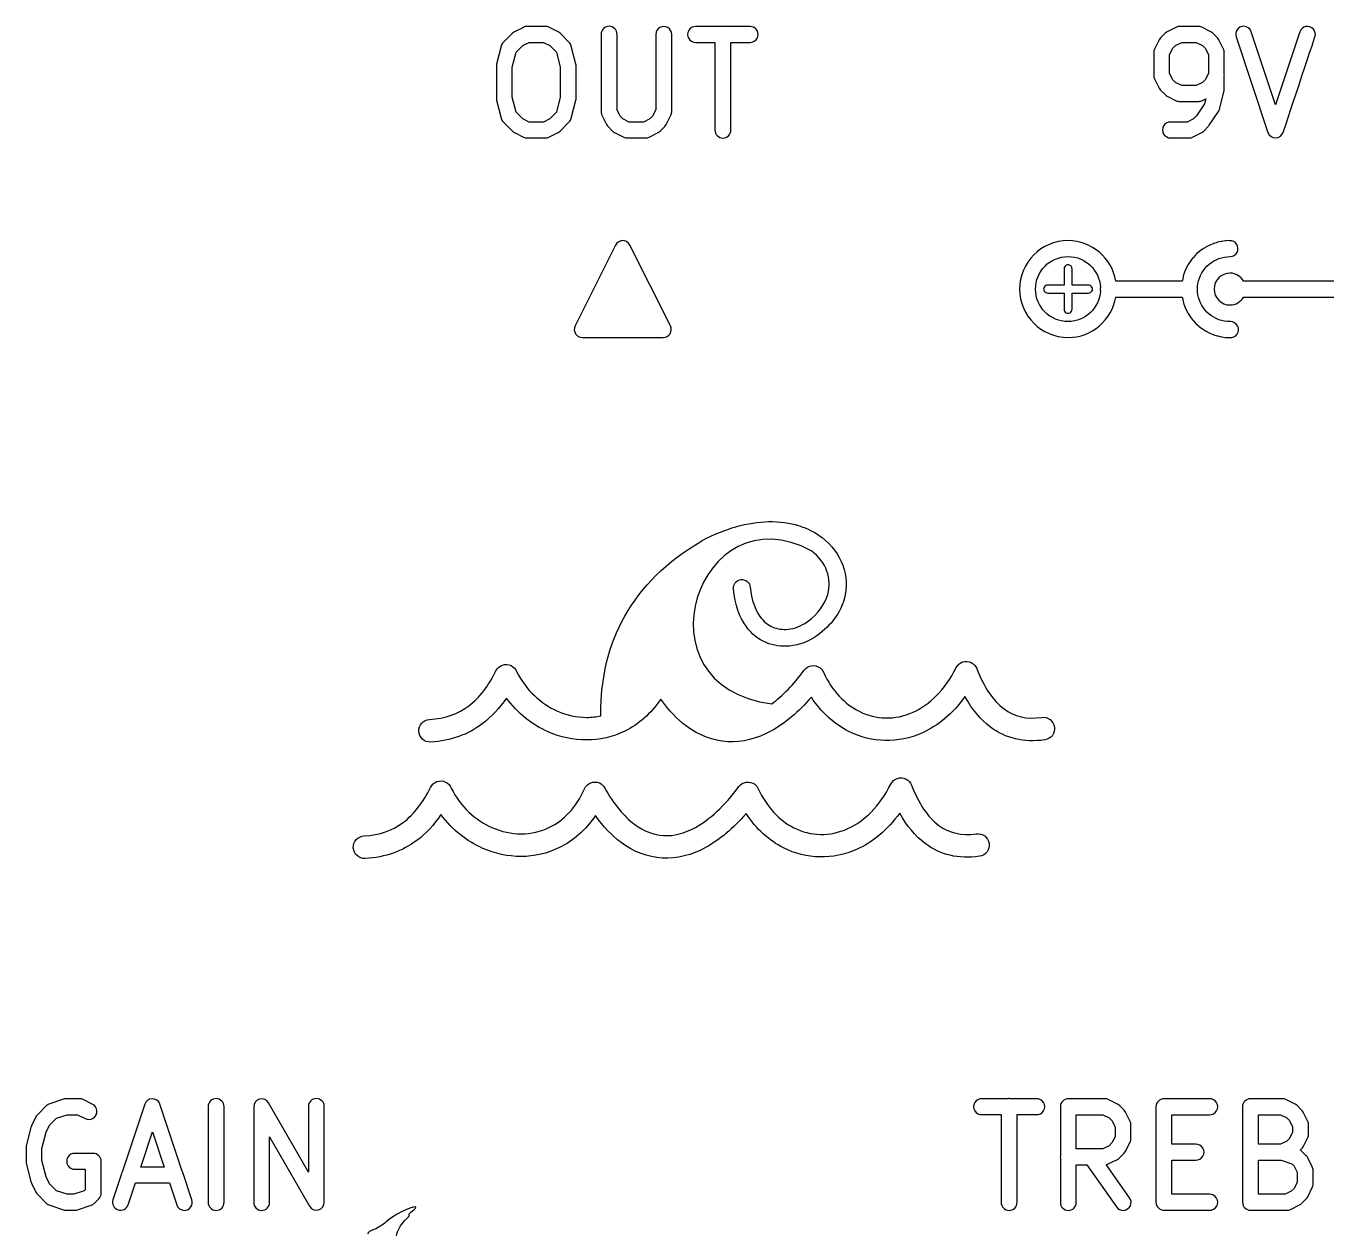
# Model space of a CAD drawing. Extents: x 3 to 91, y 4 to 114.
# Drawn here: x 9.23 to 50.05, y 75.94 to 113.73 of the extents above; entities that cross this region are included whole.
import ezdxf

# ---------------------------------------------------------------- set-up
doc = ezdxf.new("R2010")
doc.units = 0
doc.layers.add('Layer_1', color=7, linetype='CONTINUOUS')

msp = doc.modelspace()

# ---------------------------------------------------------------- linework, layer by layer
at = {"layer": 'Layer_1', "color": 7}
for points in [[(24.489978, 113.500366), (24.204724, 113.214596)], [(24.813989, 113.676583), (24.55509, 113.546875)], [(25.524023, 113.715857), (24.982971, 113.715857)], [(25.921932, 113.546875), (25.636161, 113.689502)], [(26.272298, 113.214079), (25.987044, 113.49985)], [(28.988411, 113.46626), (28.988411, 111.096895), (28.890227, 110.900008), (28.804444, 110.814225), (28.608073, 110.71604), (28.154354, 110.71604), (27.957983, 110.814225), (27.872716, 110.900008), (27.774016, 111.096379)], [(31.95257, 113.715857), (31.135566, 113.715857)], [(45.319714, 113.690019), (45.033943, 113.546875)], [(46.002876, 113.716374), (45.431334, 113.716374), (45.431334, 113.716374)], [(46.608007, 113.357223), (46.465381, 113.49985)], [(49.193897, 113.545325), (48.431153, 111.256576), (47.668407, 113.545325)], [(24.138578, 113.098324), (23.995951, 112.526782)], [(30.238464, 113.215629), (30.845662, 113.215629), (30.845662, 110.46541)], [(31.345372, 110.46541), (31.345372, 113.215629)], [(44.779178, 113.29211), (44.636552, 113.00634)], [(47.194017, 113.387195), (48.193957, 110.386861)], [(23.988716, 112.466321), (23.988716, 111.465865)], [(26.488305, 111.465865), (26.488305, 112.465804)], [(44.636552, 112.068929), (44.779178, 111.783158)], [(46.824016, 111.752153), (46.824016, 112.155746)], [(45.033427, 111.528394), (45.319198, 111.38525)], [(46.114498, 111.38525), (46.240588, 111.448295), (46.199247, 111.282931), (45.9512, 110.91086), (45.854564, 110.814225), (45.658195, 110.71604), (45.145565, 110.71604)], [(23.995951, 111.405404), (24.138578, 110.833862)], [(26.337927, 110.833346), (26.481071, 111.404887)], [(45.431334, 111.358895), (46.002876, 111.358895)], [(46.353243, 110.613204), (46.639014, 111.041602)], [(24.204724, 110.717591), (24.489978, 110.432337)], [(25.987044, 110.43182), (26.272298, 110.717591)], [(24.55509, 110.385311), (24.840861, 110.242684)], [(24.952999, 110.216329), (25.524023, 110.215812)], [(25.636161, 110.242167), (25.921932, 110.384794)], [(27.490311, 110.574963), (27.633456, 110.432337)], [(27.698051, 110.385311), (27.98382, 110.242684)], [(28.095442, 110.216329), (28.666985, 110.216329)], [(28.778604, 110.242684), (29.064376, 110.385311)], [(29.129487, 110.432337), (29.272632, 110.57548)], [(45.145565, 110.216329), (45.717105, 110.216329)], [(45.828727, 110.242684), (46.114498, 110.385311)], [(46.597673, 106.937459), (46.492252, 106.90387)], [(46.728414, 106.966915), (46.620927, 106.943144)], [(46.859155, 106.986035), (46.750118, 106.970532)], [(46.991963, 106.991203), (46.991963, 106.992236), (46.880859, 106.988103)], [(27.728539, 106.855294), (26.458849, 104.314364)], [(29.447299, 104.314364), (28.17554, 106.855294)], [(45.919678, 106.538517), (45.84578, 106.456352)], [(46.121216, 106.710083), (46.033367, 106.64187)], [(46.349626, 106.844959), (46.251957, 106.794316)], [(46.472615, 106.896118), (46.37133, 106.855294)], [(45.831828, 106.440849), (45.763613, 106.352999)], [(45.983757, 105.504472), (45.98634, 105.559249), (45.998225, 105.649166), (46.017346, 105.734949), (46.044733, 105.819182), (46.078325, 105.902897), (46.119147, 105.980929), (46.167725, 106.055343), (46.222501, 106.12769), (46.281414, 106.192285), (46.347559, 106.252747), (46.417838, 106.307524), (46.492252, 106.354033), (46.572349, 106.395374), (46.654516, 106.430514), (46.738232, 106.455835), (46.826082, 106.475472), (46.913932, 106.486841)], [(41.796932, 106.107536), (41.796932, 105.59749), (41.286885, 105.59749)], [(42.558641, 105.59749), (42.047046, 105.59749), (42.047046, 106.107536)], [(45.503681, 105.726164), (45.503165, 105.722546), (43.421122, 105.722546)], [(50.585025, 105.722546), (47.431213, 105.722546)], [(41.286885, 105.347892), (41.796932, 105.347892)], [(42.047002, 104.837846), (42.047046, 105.347892), (42.558641, 105.347892)], [(47.013666, 104.449756), (46.913932, 104.455957), (46.826082, 104.467843), (46.738232, 104.485413), (46.654516, 104.512285), (46.572349, 104.547941), (46.492252, 104.588766), (46.417838, 104.635791), (46.347559, 104.690052), (46.281414, 104.75103), (46.222501, 104.815108), (46.167725, 104.885388), (46.119147, 104.961869), (46.078325, 105.039901), (46.044733, 105.122066), (46.017346, 105.207849), (45.998225, 105.293632), (45.98634, 105.381482)], [(43.421122, 105.222835), (45.503165, 105.222835)], [(47.431213, 105.222835), (50.585025, 105.222835)], [(45.630806, 104.819759), (45.68145, 104.722091)], [(45.691268, 104.702454), (45.751728, 104.608919)], [(45.935696, 104.390328), (46.017346, 104.313847)], [(46.033367, 104.300411), (46.121216, 104.233749)], [(46.140851, 104.220313), (46.234386, 104.161402)], [(46.37133, 104.089054), (46.472615, 104.04823)], [(26.683642, 103.953145), (29.222506, 103.953145)], [(46.492252, 104.039962), (46.597673, 104.006889)], [(46.620927, 104.000688), (46.728414, 103.977433)], [(46.750118, 103.973299), (46.859155, 103.957796)], [(10.403499, 80.047628), (9.975102, 79.904486)], [(40.033215, 80.060547), (39.217245, 80.060547)], [(40.931351, 80.060547), (40.114346, 80.060547)], [(43.074372, 80.060547), (41.93129, 80.060547), (41.93129, 80.060547)], [(43.471763, 79.891566), (43.185995, 80.034192)], [(46.35996, 80.060031), (44.931623, 80.060031), (44.931623, 80.060031)], [(48.645608, 80.060547), (47.645669, 80.060547), (47.645669, 80.060547)], [(9.877433, 79.844539), (9.591662, 79.55877)], [(12.959932, 79.8895), (12.258166, 77.783683)], [(14.136088, 77.784199), (13.434322, 79.8895)], [(14.946891, 79.810434), (14.946891, 76.810617)], [(15.447119, 76.810617), (15.447119, 79.810434)], [(18.089852, 79.810434), (18.089852, 77.752161)], [(41.681177, 79.810434), (41.681177, 78.279261)], [(43.679504, 79.701397), (43.536877, 79.844539)], [(43.869157, 79.35103), (43.726012, 79.636801)], [(44.68151, 79.810434), (44.68151, 78.421888)], [(47.395555, 79.810434), (47.395555, 78.421888)], [(49.251256, 79.701397), (49.108113, 79.844023)], [(49.440909, 79.350514), (49.297767, 79.636283)], [(9.544637, 79.493656), (9.40201, 79.207885)], [(10.768335, 77.846212), (11.089762, 77.846212), (11.089762, 77.199224), (11.061857, 77.171319), (10.728027, 77.060215), (10.523389, 77.060215), (10.189042, 77.171319), (9.974068, 77.386808), (9.861413, 77.611601), (9.732739, 78.126816), (9.732739, 78.493717), (9.861413, 79.008932), (9.974068, 79.233724), (10.189042, 79.449214), (10.523389, 79.560321), (10.852567, 79.560321), (11.085628, 79.444047)], [(39.217245, 79.560837), (39.823924, 79.560837)], [(40.324153, 76.810617), (40.324153, 79.560837)], [(42.181404, 79.560321), (43.014944, 79.560321), (43.211831, 79.462134), (43.297099, 79.376351), (43.395799, 79.179464), (43.395799, 78.869406), (43.297099, 78.672519), (43.211831, 78.587252), (43.014944, 78.488549), (42.679564, 78.488549)], [(42.607735, 78.488549), (42.181404, 78.488549), (42.181404, 79.560321), (42.181404, 79.560321)], [(45.931563, 78.631694), (45.18122, 78.631694), (45.18122, 79.560321), (46.35996, 79.560321)], [(9.38289, 79.156725), (9.240263, 78.585186)], [(16.875456, 76.810617), (16.875456, 78.869406)], [(49.297767, 78.55573), (49.440909, 78.840982)], [(9.232511, 78.524723), (9.232511, 78.09581)], [(49.208883, 78.448759), (49.251256, 78.491134)], [(49.393884, 78.273059), (49.25074, 78.415686)], [(9.240263, 78.035347), (9.38289, 77.463808)], [(41.681177, 78.198129), (41.681177, 76.810617)], [(42.181404, 76.810617), (42.181404, 77.989357), (42.515234, 77.989357), (43.44076, 76.667473)], [(43.850554, 76.95376), (43.122431, 77.994006)], [(43.185995, 78.01571), (43.471763, 78.158339)], [(46.35996, 77.060215), (45.18122, 77.060215), (45.18122, 78.131984), (45.931563, 78.131984)], [(49.583535, 77.922177), (49.440909, 78.207948)], [(14.434261, 76.88968), (14.161409, 77.708753)], [(49.60989, 77.381641), (49.60989, 77.810039)], [(12.434383, 76.731552), (12.662793, 77.417815), (13.731462, 77.417815), (13.959871, 76.731552)], [(9.591662, 77.061765), (9.877433, 76.775994)], [(11.373983, 76.77651), (11.51661, 76.919136)], [(48.899857, 76.586341), (49.185628, 76.729486)], [(49.25074, 76.775994), (49.393884, 76.919136)], [(44.931623, 76.560502), (46.35996, 76.560502)]]:
    msp.add_lwpolyline(points, dxfattribs=at)
for points in [[(24.958166, 113.717407)], [(27.528035, 113.719474)], [(31.104562, 113.718958)], [(47.428628, 113.719474)], [(25.01191, 113.216146), (25.465112, 113.216146), (25.661999, 113.117961), (25.869739, 112.909705), (25.988594, 112.435315), (25.988594, 111.496871), (25.869739, 111.022481), (25.661999, 110.814225), (25.465112, 110.71604), (25.01191, 110.71604), (24.815022, 110.814225), (24.606766, 111.022481), (24.488428, 111.496871), (24.488428, 112.435315), (24.606766, 112.909705), (24.815022, 113.117961), (25.01191, 113.216146)], [(45.490246, 113.216146), (45.943964, 113.216146), (46.140335, 113.117961), (46.225602, 113.032178), (46.324302, 112.835291), (46.324302, 112.239461), (46.225602, 112.042574), (46.140335, 111.957308), (45.943448, 111.859123), (45.490246, 111.859123), (45.293875, 111.957308), (45.208092, 112.042574), (45.109907, 112.239461), (45.109907, 112.835807), (45.208092, 113.032178), (45.293875, 113.117961), (45.490246, 113.216146)], [(27.929562, 106.992236)], [(41.921988, 106.992236)], [(41.920956, 106.235177)], [(41.921988, 106.492009)], [(30.445527, 97.578692)], [(39.057564, 93.560935)], [(34.253802, 93.444557)], [(21.926593, 91.256634)], [(32.205534, 89.79026)], [(37.009296, 89.906639)], [(19.872953, 87.600546)], [(10.477396, 80.060031)], [(13.184725, 80.060547)], [(15.200622, 80.064164)], [(18.343583, 80.064164)], [(40.064737, 80.064164)], [(47.895785, 79.560321), (48.586699, 79.560321), (48.783067, 79.462134), (48.868851, 79.376351), (48.967037, 79.179464), (48.967037, 79.012033), (48.868851, 78.815662), (48.783067, 78.729878), (48.586699, 78.631694), (47.895785, 78.631694), (47.895785, 79.560321)], [(13.197127, 79.019785), (13.564547, 77.917526), (12.829708, 77.917526), (13.197127, 79.019785)], [(47.895785, 78.131984), (48.604783, 78.131984), (48.939132, 78.020361), (49.011477, 77.948014), (49.109664, 77.751126), (49.109664, 77.440553), (49.011477, 77.244182), (48.926212, 77.158399), (48.729325, 77.060215), (47.895785, 77.060215), (47.895785, 78.131984)], [(21.449853, 76.665406)]]:
    msp.add_lwpolyline(points, close=True, dxfattribs=at)
for points in [[(24.55509, 113.546875), (24.53103, 113.534968), (24.509044, 113.519264), (24.489978, 113.500366)], [(24.894088, 113.709656), (24.865666, 113.703378), (24.83856, 113.692185), (24.813989, 113.676583)], [(24.943697, 113.716891), (24.92696, 113.716147), (24.91034, 113.713723), (24.894088, 113.709656)], [(24.958166, 113.717407), (24.953339, 113.717375), (24.948514, 113.717202), (24.943697, 113.716891)], [(24.982971, 113.715857), (24.974733, 113.716785), (24.966455, 113.717302), (24.958166, 113.717407)], [(25.636161, 113.689502), (25.601343, 113.706895), (25.562944, 113.71592), (25.524023, 113.715857)], [(25.987044, 113.49985), (25.968016, 113.518931), (25.946028, 113.534811), (25.921932, 113.546875)], [(27.347693, 113.646452), (27.299904, 113.598761), (27.273434, 113.533769), (27.274303, 113.46626)], [(27.274303, 113.46626), (27.274303, 113.46626), (27.274303, 111.037468), (27.274303, 111.037468)], [(27.528035, 113.719474), (27.460528, 113.720481), (27.395482, 113.694144), (27.347693, 113.646452)], [(27.774016, 113.46626), (27.775792, 113.60402), (27.66579, 113.717257), (27.528035, 113.719474)], [(27.774016, 111.096379), (27.774016, 111.096379), (27.774016, 113.46626), (27.774016, 113.46626)], [(29.113468, 113.682864), (29.036082, 113.638186), (28.988411, 113.555617), (28.988411, 113.46626)], [(29.363581, 113.682864), (29.286196, 113.727543), (29.190853, 113.727543), (29.113468, 113.682864)], [(29.488638, 113.46626), (29.488638, 113.555617), (29.440966, 113.638186), (29.363581, 113.682864)], [(29.488638, 111.037468), (29.488638, 111.037468), (29.488638, 113.46626), (29.488638, 113.46626)], [(30.021859, 113.5908), (29.977181, 113.513415), (29.977181, 113.418072), (30.021859, 113.340686)], [(30.238464, 113.715857), (30.149107, 113.715857), (30.066538, 113.668186), (30.021859, 113.5908)], [(31.054434, 113.715857), (31.054434, 113.715857), (30.238464, 113.715857), (30.238464, 113.715857)], [(31.104562, 113.718958), (31.087791, 113.719609), (31.070997, 113.71857), (31.054434, 113.715857)], [(31.135566, 113.715857), (31.125306, 113.717534), (31.114951, 113.71857), (31.104562, 113.718958)], [(32.169175, 113.5908), (32.124496, 113.668186), (32.041927, 113.715857), (31.95257, 113.715857)], [(32.169175, 113.340686), (32.213853, 113.418072), (32.213853, 113.513415), (32.169175, 113.5908)], [(44.968831, 113.49985), (44.968831, 113.49985), (44.825687, 113.357223), (44.825687, 113.357223)], [(45.033943, 113.546875), (45.009847, 113.534811), (44.987859, 113.518931), (44.968831, 113.49985)], [(45.431334, 113.716374), (45.392588, 113.716356), (45.354376, 113.707334), (45.319714, 113.690019)], [(46.114498, 113.690019), (46.079836, 113.707334), (46.041623, 113.716357), (46.002876, 113.716374)], [(46.400267, 113.546875), (46.400267, 113.546875), (46.114498, 113.690019), (46.114498, 113.690019)], [(46.465381, 113.49985), (46.446352, 113.518931), (46.424364, 113.534811), (46.400267, 113.546875)], [(47.225878, 113.613664), (47.179331, 113.54774), (47.167466, 113.463403), (47.194017, 113.387195)], [(47.428628, 113.719474), (47.347929, 113.718992), (47.272425, 113.679588), (47.225878, 113.613664)], [(47.668407, 113.545325), (47.635202, 113.649591), (47.538052, 113.72015), (47.428628, 113.719474)], [(49.380966, 113.711209), (49.293454, 113.693301), (49.222144, 113.630066), (49.193897, 113.545325)], [(49.618161, 113.632144), (49.558897, 113.698978), (49.468478, 113.729117), (49.380966, 113.711209)], [(49.668286, 113.387195), (49.696534, 113.471936), (49.677426, 113.565311), (49.618161, 113.632144)], [(24.204724, 113.214596), (24.172524, 113.182566), (24.149657, 113.14237), (24.138578, 113.098324)], [(26.337927, 113.097807), (26.326995, 113.141797), (26.30431, 113.181987), (26.272298, 113.214079)], [(26.481071, 112.526266), (26.481071, 112.526266), (26.337927, 113.097807), (26.337927, 113.097807)], [(30.021859, 113.340686), (30.066538, 113.263301), (30.149107, 113.215629), (30.238464, 113.215629)], [(31.345372, 113.215629), (31.345372, 113.215629), (31.95257, 113.215629), (31.95257, 113.215629)], [(31.95257, 113.215629), (32.041927, 113.215629), (32.124496, 113.263301), (32.169175, 113.340686)], [(44.825687, 113.357223), (44.806789, 113.338156), (44.791085, 113.31617), (44.779178, 113.29211)], [(46.655032, 113.29211), (46.642968, 113.316207), (46.627088, 113.338194), (46.608007, 113.357223)], [(46.797661, 113.00634), (46.797661, 113.00634), (46.655032, 113.29211), (46.655032, 113.29211)], [(48.668347, 110.386861), (48.668347, 110.386861), (49.668287, 113.387195), (49.668286, 113.387195)], [(44.636552, 113.00634), (44.619236, 112.971677), (44.610214, 112.933465), (44.610197, 112.894718)], [(44.610197, 112.894718), (44.610197, 112.894718), (44.610197, 112.18055), (44.610197, 112.18055)], [(46.824016, 112.894718), (46.823998, 112.933465), (46.814976, 112.971677), (46.797661, 113.00634)], [(46.824016, 112.210523), (46.824016, 112.210523), (46.824016, 112.894718), (46.824016, 112.894718)], [(23.995951, 112.526782), (23.991085, 112.506999), (23.988656, 112.486694), (23.988716, 112.466321)], [(26.488305, 112.465804), (26.488366, 112.486177), (26.485937, 112.506482), (26.481071, 112.526266)], [(44.610197, 112.18055), (44.610214, 112.141804), (44.619236, 112.103591), (44.636552, 112.068929)], [(46.824016, 112.155746), (46.826022, 112.17395), (46.826022, 112.192319), (46.824016, 112.210523)], [(23.988716, 111.465865), (23.988656, 111.445492), (23.991085, 111.425188), (23.995951, 111.405404)], [(26.481071, 111.404887), (26.485979, 111.424839), (26.488408, 111.445319), (26.488305, 111.465865)], [(44.779178, 111.783158), (44.791242, 111.759062), (44.807123, 111.737074), (44.826205, 111.718046)], [(44.826205, 111.718046), (44.826205, 111.718046), (44.968831, 111.574902), (44.968831, 111.574902)], [(44.968831, 111.574902), (44.987742, 111.55605), (45.00955, 111.540348), (45.033427, 111.528394)], [(46.673637, 111.119633), (46.673637, 111.119633), (46.816779, 111.691174), (46.816779, 111.691174)], [(46.816779, 111.691174), (46.821688, 111.711126), (46.824118, 111.731606), (46.824016, 111.752153)], [(27.274303, 111.037468), (27.27432, 110.998721), (27.283342, 110.960509), (27.300658, 110.925846)], [(29.462285, 110.925846), (29.4796, 110.960509), (29.488621, 110.998721), (29.488638, 111.037468)], [(45.319198, 111.38525), (45.354016, 111.367857), (45.392413, 111.358832), (45.431334, 111.358895)], [(46.002876, 111.358895), (46.041623, 111.358912), (46.079836, 111.367934), (46.114498, 111.38525)], [(46.639014, 111.041602), (46.654943, 111.065435), (46.666655, 111.09183), (46.673637, 111.119633)], [(24.138578, 110.833862), (24.149657, 110.789817), (24.172524, 110.749621), (24.204724, 110.717591)], [(26.272298, 110.717591), (26.304229, 110.749539), (26.326908, 110.789541), (26.337927, 110.833346)], [(27.300658, 110.925846), (27.300658, 110.925846), (27.443287, 110.640076), (27.443287, 110.640076)], [(27.443287, 110.640076), (27.45535, 110.615979), (27.47123, 110.593992), (27.490311, 110.574963)], [(29.272632, 110.57548), (29.291485, 110.59439), (29.307186, 110.616199), (29.31914, 110.640076)], [(29.31914, 110.640076), (29.31914, 110.640076), (29.462285, 110.925846), (29.462285, 110.925846)], [(45.145565, 110.71604), (45.054109, 110.719404), (44.968123, 110.672531), (44.921396, 110.593841)], [(46.322236, 110.57548), (46.333778, 110.587013), (46.344163, 110.599648), (46.353243, 110.613204)], [(24.489978, 110.432337), (24.509006, 110.413255), (24.530994, 110.397375), (24.55509, 110.385311)], [(24.840861, 110.242684), (24.875679, 110.225291), (24.914077, 110.216266), (24.952999, 110.216329)], [(25.524023, 110.215812), (25.562944, 110.215749), (25.601343, 110.224774), (25.636161, 110.242167)], [(25.921932, 110.384794), (25.946028, 110.396858), (25.968016, 110.412738), (25.987044, 110.43182)], [(27.633456, 110.432337), (27.652328, 110.4133), (27.674138, 110.397422), (27.698051, 110.385311)], [(27.98382, 110.242684), (28.018483, 110.225369), (28.056695, 110.216346), (28.095442, 110.216329)], [(28.666985, 110.216329), (28.705731, 110.216347), (28.743943, 110.225369), (28.778604, 110.242684)], [(29.064376, 110.385311), (29.088472, 110.397375), (29.110459, 110.413255), (29.129487, 110.432337)], [(30.845662, 110.46541), (30.843886, 110.327649), (30.953888, 110.214412), (31.091642, 110.212195)], [(31.091642, 110.212195), (31.159149, 110.211189), (31.224194, 110.237526), (31.271983, 110.285218)], [(31.271983, 110.285218), (31.319771, 110.332909), (31.346241, 110.3979), (31.345372, 110.46541)], [(44.921396, 110.593841), (44.874669, 110.51515), (44.874669, 110.417219), (44.921396, 110.338528)], [(44.921396, 110.338528), (44.968123, 110.259838), (45.054109, 110.212965), (45.145565, 110.216329)], [(45.717105, 110.216329), (45.755852, 110.216346), (45.794065, 110.225369), (45.828727, 110.242684)], [(46.114498, 110.385311), (46.138595, 110.397375), (46.160582, 110.413255), (46.17961, 110.432337)], [(46.17961, 110.432337), (46.17961, 110.432337), (46.322236, 110.57548), (46.322236, 110.57548)], [(48.193957, 110.386861), (48.229482, 110.280463), (48.331521, 110.210747), (48.443554, 110.216329)], [(48.443554, 110.216329), (48.546466, 110.221423), (48.635713, 110.289128), (48.668347, 110.386861)], [(27.929562, 106.992236), (27.843361, 106.984236), (27.767417, 106.932614), (27.728539, 106.855294)], [(28.17554, 106.855294), (28.129399, 106.947094), (28.031892, 107.001566), (27.929562, 106.992236)], [(41.921988, 106.992236), (41.085828, 106.992236), (40.402184, 106.308593), (40.402184, 105.472433)], [(43.421122, 105.722546), (43.300565, 106.440466), (42.672857, 106.992237), (41.921988, 106.992236)], [(46.620927, 106.943144), (46.613089, 106.941622), (46.605329, 106.939724), (46.597673, 106.937459)], [(46.750118, 106.970532), (46.742833, 106.969646), (46.735592, 106.968439), (46.728414, 106.966915)], [(46.880859, 106.988103), (46.873598, 106.987729), (46.866356, 106.98704), (46.859155, 106.986035)], [(47.213994, 106.875544), (47.165957, 106.950991), (47.08132, 106.99508), (46.991963, 106.991203)], [(45.935696, 106.55402), (45.930129, 106.549093), (45.924784, 106.543921), (45.919678, 106.538517)], [(46.017346, 106.629985), (46.017346, 106.629985), (45.935696, 106.55402), (45.935696, 106.55402)], [(46.033367, 106.64187), (46.02787, 106.638123), (46.022526, 106.634158), (46.017346, 106.629985)], [(46.140851, 106.724036), (46.134086, 106.719703), (46.127533, 106.715047), (46.121216, 106.710083)], [(46.234386, 106.78243), (46.234386, 106.78243), (46.140851, 106.724036), (46.140851, 106.724036)], [(46.251957, 106.794316), (46.245935, 106.790604), (46.240073, 106.786639), (46.234386, 106.78243)], [(46.37133, 106.855294), (46.363933, 106.852199), (46.35669, 106.84875), (46.349626, 106.844959)], [(46.492252, 106.90387), (46.4856, 106.901564), (46.479048, 106.898977), (46.472615, 106.896118)], [(47.013666, 106.490975), (47.103023, 106.494852), (47.183524, 106.546106), (47.224845, 106.62543)], [(47.224845, 106.62543), (47.266166, 106.704754), (47.26203, 106.800097), (47.213994, 106.875544)], [(40.902413, 105.472433), (40.902413, 106.037843), (41.356576, 106.492009), (41.921988, 106.492009)], [(41.908036, 106.234143), (41.843861, 106.22697), (41.795709, 106.1721), (41.796932, 106.107536)], [(41.920956, 106.235177), (41.916634, 106.235056), (41.912322, 106.234711), (41.908036, 106.234143)], [(42.010997, 106.198024), (41.987241, 106.222073), (41.954758, 106.235475), (41.920956, 106.235177)], [(41.921988, 106.492009), (42.467567, 106.492009), (42.906965, 106.067944), (42.937429, 105.53031)], [(42.047046, 106.107536), (42.047758, 106.141332), (42.034753, 106.173976), (42.010997, 106.198024)], [(45.630806, 106.124589), (45.62719, 106.117515), (45.623913, 106.110272), (45.620987, 106.102885)], [(45.68145, 106.222258), (45.68145, 106.222258), (45.630806, 106.124589), (45.630806, 106.124589)], [(45.691268, 106.241378), (45.687723, 106.235148), (45.684447, 106.228769), (45.68145, 106.222258)], [(45.751728, 106.335429), (45.751728, 106.335429), (45.691268, 106.241378), (45.691268, 106.241378)], [(45.763613, 106.352999), (45.759405, 106.347313), (45.75544, 106.341451), (45.751728, 106.335429)], [(45.84578, 106.456352), (45.840916, 106.451381), (45.836261, 106.446208), (45.831828, 106.440849)], [(46.913932, 106.486841), (46.913932, 106.486841), (47.013666, 106.490975), (47.013666, 106.490975)], [(45.507817, 105.745284), (45.506189, 105.738967), (45.50481, 105.732589), (45.503681, 105.726164)], [(45.531071, 105.854838), (45.531071, 105.854838), (45.507817, 105.745284), (45.507817, 105.745284)], [(45.537273, 105.876542), (45.53488, 105.869405), (45.532811, 105.862163), (45.531071, 105.854838)], [(45.570346, 105.981962), (45.570346, 105.981962), (45.537273, 105.876542), (45.537273, 105.876542)], [(45.578095, 106.001083), (45.57525, 105.994818), (45.572665, 105.98844), (45.570346, 105.981962)], [(45.620987, 106.102885), (45.620987, 106.102885), (45.578095, 106.001083), (45.578095, 106.001083)], [(47.001781, 105.972661), (46.728493, 105.972661), (46.502071, 105.745713), (46.502071, 105.472433)], [(47.431213, 105.722546), (47.343813, 105.870766), (47.184026, 105.972661), (47.001781, 105.972661)], [(40.402184, 105.472433), (40.402184, 104.636263), (41.085828, 103.953155), (41.921988, 103.953145)], [(41.921988, 104.453373), (41.356576, 104.453373), (40.902413, 104.907013), (40.902413, 105.472433)], [(41.172549, 105.537297), (41.148565, 105.497565), (41.148565, 105.447817), (41.172549, 105.408085)], [(41.286885, 105.59749), (41.240554, 105.600204), (41.196534, 105.577029), (41.172549, 105.537297)], [(41.172549, 105.408085), (41.196534, 105.368353), (41.240554, 105.345178), (41.286885, 105.347892)], [(41.796932, 105.347892), (41.796932, 105.347892), (41.796932, 104.837846), (41.796977, 104.837846)], [(42.937429, 105.415072), (42.907151, 104.877252), (42.467691, 104.453383), (41.921988, 104.453373)], [(42.672977, 105.537297), (42.648992, 105.577029), (42.604972, 105.600204), (42.558641, 105.59749)], [(42.558641, 105.347892), (42.604972, 105.345178), (42.648992, 105.368353), (42.672977, 105.408085)], [(42.672977, 105.408085), (42.696961, 105.447817), (42.696961, 105.497565), (42.672977, 105.537297)], [(42.937429, 105.53031), (42.928467, 105.49242), (42.928467, 105.452962), (42.937429, 105.415072)], [(45.983757, 105.439876), (45.98655, 105.461318), (45.98655, 105.483031), (45.983757, 105.504472)], [(45.98634, 105.381482), (45.98634, 105.381482), (45.983757, 105.439876), (45.983757, 105.439876)], [(46.502071, 105.472433), (46.502071, 105.199153), (46.728493, 104.972722), (47.001781, 104.972722)], [(41.921988, 103.953145), (42.672857, 103.953145), (43.300565, 104.504909), (43.421122, 105.222835)], [(45.503165, 105.222835), (45.503165, 105.222835), (45.503681, 105.218184), (45.503681, 105.218184)], [(45.503681, 105.218184), (45.504739, 105.210892), (45.506119, 105.203651), (45.507817, 105.19648)], [(45.507817, 105.19648), (45.507817, 105.19648), (45.531071, 105.088993), (45.531071, 105.088993)], [(45.531071, 105.088993), (45.532825, 105.081843), (45.534895, 105.074774), (45.537273, 105.067806)], [(45.537273, 105.067806), (45.537273, 105.067806), (45.570346, 104.962386), (45.570346, 104.962386)], [(45.570346, 104.962386), (45.572651, 104.955734), (45.575237, 104.949183), (45.578095, 104.942749)], [(45.578095, 104.942749), (45.578095, 104.942749), (45.620987, 104.839396), (45.620987, 104.839396)], [(47.001781, 104.972722), (47.184026, 104.972722), (47.343813, 105.074617), (47.431213, 105.222835)], [(41.796977, 104.837846), (41.796977, 104.793183), (41.820804, 104.751913), (41.859483, 104.729582)], [(41.859483, 104.729582), (41.898162, 104.707251), (41.945816, 104.707251), (41.984495, 104.729582)], [(41.984495, 104.729582), (42.023174, 104.751913), (42.047002, 104.793183), (42.047002, 104.837846)], [(45.620987, 104.839396), (45.623971, 104.83271), (45.627247, 104.826158), (45.630806, 104.819759)], [(45.68145, 104.722091), (45.684433, 104.715405), (45.687709, 104.708853), (45.691268, 104.702454)], [(45.751728, 104.608919), (45.75544, 104.602897), (45.759405, 104.597035), (45.763613, 104.59135)], [(45.763613, 104.59135), (45.763613, 104.59135), (45.831828, 104.503499), (45.831828, 104.503499)], [(45.831828, 104.503499), (45.836261, 104.49814), (45.840916, 104.492968), (45.84578, 104.487997)], [(45.84578, 104.487997), (45.84578, 104.487997), (45.919678, 104.405831), (45.919678, 104.405831)], [(26.458849, 104.314364), (26.37607, 104.147874), (26.497711, 103.952605), (26.683642, 103.953145)], [(29.222506, 103.953145), (29.408437, 103.952616), (29.530074, 104.147874), (29.447299, 104.314364)], [(45.919678, 104.405831), (45.924784, 104.400428), (45.930129, 104.395255), (45.935696, 104.390328)], [(46.017346, 104.313847), (46.022497, 104.309147), (46.027841, 104.304664), (46.033367, 104.300411)], [(46.121216, 104.233749), (46.127544, 104.228961), (46.134097, 104.224477), (46.140851, 104.220313)], [(46.234386, 104.161402), (46.240082, 104.157368), (46.245944, 104.153575), (46.251957, 104.150033)], [(46.251957, 104.150033), (46.251957, 104.150033), (46.349626, 104.098873), (46.349626, 104.098873)], [(46.349626, 104.098873), (46.3567, 104.095257), (46.363943, 104.091981), (46.37133, 104.089054)], [(47.240393, 104.320853), (47.19499, 104.402957), (47.107441, 104.452732), (47.013666, 104.449756)], [(47.229041, 104.060291), (47.281414, 104.138136), (47.285797, 104.238749), (47.240393, 104.320853)], [(46.472615, 104.04823), (46.47904, 104.045196), (46.485592, 104.042438), (46.492252, 104.039962)], [(46.597673, 104.006889), (46.60532, 104.00445), (46.61308, 104.00238), (46.620927, 104.000688)], [(46.728414, 103.977433), (46.735584, 103.975736), (46.742826, 103.974357), (46.750118, 103.973299)], [(46.859155, 103.957796), (46.866356, 103.956792), (46.873598, 103.956102), (46.880859, 103.955729)], [(46.880859, 103.955729), (46.880859, 103.955729), (46.991963, 103.951595), (46.991963, 103.951595)], [(46.991963, 103.951595), (47.085124, 103.940475), (47.176669, 103.982447), (47.229041, 104.060291)], [(33.88139, 97.251041), (30.325567, 99.18114), (28.277299, 92.993365), (32.628079, 92.454441)], [(30.445527, 97.578692), (30.816149, 97.773851), (31.170657, 97.915296), (31.50547, 98.01198)], [(31.50547, 98.01198), (31.86714, 98.115826), (32.210905, 98.165958), (32.529604, 98.17312)], [(32.529604, 98.17312), (33.218925, 98.187444), (33.790077, 97.990495), (34.20367, 97.673586)], [(28.017685, 95.209935), (28.533332, 96.124852), (29.324709, 96.919809), (30.434784, 97.573321)], [(30.434784, 97.573321), (30.438365, 97.575112), (30.441946, 97.576902), (30.445527, 97.578692)], [(34.20367, 97.673586), (34.511626, 97.437247), (34.733641, 97.136453), (34.855391, 96.80343)], [(34.355857, 96.622595), (34.269916, 96.860724), (34.106986, 97.077368), (33.88139, 97.251041)], [(34.855391, 96.80343), (34.977142, 96.466827), (34.996836, 96.101576), (34.896572, 95.743487)], [(31.4249, 96.062186), (31.410576, 96.209003), (31.518003, 96.337915), (31.66482, 96.352238)], [(31.66482, 96.352238), (31.811636, 96.366562), (31.940548, 96.259135), (31.954872, 96.112319)], [(34.384504, 95.886723), (34.454332, 96.135594), (34.440008, 96.389837), (34.355857, 96.622595)], [(31.820588, 94.887655), (31.618268, 95.170545), (31.473242, 95.557281), (31.4249, 96.062186)], [(31.954872, 96.112319), (31.994261, 95.709469), (32.103478, 95.410464), (32.255666, 95.197402)], [(33.736364, 95.027309), (34.089081, 95.279762), (34.298563, 95.580557), (34.384504, 95.886723)], [(34.896572, 95.743487), (34.780193, 95.324523), (34.504464, 94.921673), (34.04611, 94.594022)], [(27.260327, 92.12858), (27.263907, 93.260141), (27.502037, 94.295018), (28.017685, 95.209935)], [(32.255666, 95.197402), (32.370255, 95.038052), (32.508119, 94.928835), (32.658516, 94.866169)], [(32.449034, 94.377378), (32.212696, 94.477643), (31.996052, 94.645945), (31.820588, 94.887655)], [(32.658516, 94.866169), (32.808913, 94.801713), (32.973634, 94.780228), (33.138355, 94.796342)], [(33.138355, 94.796342), (33.347837, 94.816037), (33.557319, 94.898397), (33.736364, 95.027309)], [(33.186697, 94.268161), (32.937825, 94.243095), (32.683582, 94.277113), (32.449034, 94.377378)], [(34.04611, 94.594022), (33.793658, 94.413187), (33.492863, 94.296808), (33.186697, 94.268161)], [(23.1244, 92.393566), (23.468166, 92.65139), (23.747475, 93.023802), (23.974861, 93.489318)], [(23.974861, 93.489318), (24.060803, 93.666572), (24.273866, 93.73998), (24.449329, 93.654039)], [(24.449329, 93.654039), (24.531689, 93.612858), (24.592565, 93.544821), (24.624793, 93.466042)], [(24.624793, 93.466042), (24.920216, 92.880567), (25.382151, 92.458022), (25.90317, 92.228845)], [(32.628079, 92.454441), (32.966473, 92.706894), (33.308447, 93.057821), (33.645051, 93.510803)], [(33.645051, 93.510803), (33.76143, 93.668362), (33.983445, 93.70059), (34.141004, 93.584211)], [(34.141004, 93.584211), (34.191136, 93.546612), (34.228736, 93.49827), (34.253802, 93.444557)], [(37.061219, 92.191246), (37.575076, 92.424003), (38.054915, 92.882357), (38.411214, 93.591373)], [(38.411214, 93.591373), (38.498945, 93.766837), (38.712008, 93.836664), (38.887472, 93.748932)], [(38.887472, 93.748932), (38.968042, 93.707752), (39.027127, 93.639715), (39.057564, 93.560935)], [(39.057564, 93.560935), (39.284951, 92.980832), (39.567841, 92.552915), (39.913396, 92.295091)], [(34.253802, 93.444557), (34.516997, 92.862662), (34.914476, 92.44907), (35.369249, 92.219893)], [(33.870647, 92.663923), (33.460635, 92.191246), (33.041671, 91.840319), (32.622707, 91.609351)], [(35.046969, 91.587866), (34.593986, 91.815252), (34.187556, 92.176922), (33.870647, 92.663923)], [(38.688733, 92.680037), (38.305577, 92.141113), (37.843643, 91.76691), (37.351271, 91.544895)], [(39.487271, 91.727521), (39.177524, 91.958488), (38.912538, 92.278977), (38.688733, 92.680037)], [(21.890784, 91.96565), (22.381366, 91.992506), (22.787797, 92.141113), (23.1244, 92.393566)], [(24.300722, 92.637066), (24.085869, 92.316577), (23.835207, 92.044429), (23.546945, 91.827785)], [(25.611327, 91.577123), (25.111793, 91.797348), (24.65523, 92.155437), (24.300722, 92.637066)], [(29.143874, 92.599467), (28.834127, 92.139323), (28.445601, 91.808091), (28.017685, 91.598609)], [(29.947783, 91.757958), (29.661312, 91.971021), (29.392746, 92.252121), (29.143874, 92.599467)], [(39.913396, 92.295091), (40.235676, 92.053381), (40.625993, 91.960278), (41.093299, 92.028315)], [(21.554181, 91.593237), (21.543438, 91.788396), (21.693835, 91.954907), (21.890784, 91.96565)], [(25.90317, 92.228845), (26.198593, 92.098142), (26.511921, 92.030106), (26.821668, 92.030106)], [(26.821668, 92.030106), (26.970275, 92.030106), (27.118881, 92.04622), (27.265698, 92.078448)], [(27.265698, 92.078448), (27.262117, 92.094562), (27.260327, 92.112466), (27.260327, 92.12858)], [(35.369249, 92.219893), (35.632444, 92.0874), (35.915334, 92.015782), (36.200015, 92.010411)], [(36.200015, 92.010411), (36.486486, 92.005039), (36.778328, 92.064124), (37.061219, 92.191246)], [(41.093299, 92.028315), (41.286667, 92.056962), (41.467502, 91.922679), (41.496149, 91.727521)], [(21.926593, 91.256634), (21.731435, 91.245891), (21.564923, 91.396288), (21.554181, 91.593237)], [(23.546945, 91.827785), (23.099334, 91.489391), (22.563991, 91.292443), (21.926593, 91.256634)], [(26.814506, 91.32109), (26.404494, 91.32109), (25.994482, 91.408821), (25.611327, 91.577123)], [(28.017685, 91.598609), (27.63632, 91.410612), (27.226308, 91.32109), (26.814506, 91.32109)], [(31.244065, 91.267376), (30.787502, 91.292443), (30.350633, 91.458954), (29.947783, 91.757958)], [(32.622707, 91.609351), (32.160773, 91.355108), (31.697048, 91.24231), (31.244065, 91.267376)], [(36.183901, 91.303185), (35.790003, 91.312137), (35.405058, 91.408821), (35.046969, 91.587866)], [(37.351271, 91.544895), (36.971696, 91.373013), (36.576008, 91.294233), (36.183901, 91.303185)], [(41.195355, 91.324671), (40.5311, 91.226196), (39.965319, 91.369432), (39.487271, 91.727521)], [(41.496149, 91.727521), (41.524796, 91.534153), (41.390513, 91.353318), (41.195355, 91.324671)], [(21.070761, 88.737479), (21.414526, 88.995303), (21.693835, 89.367715), (21.921222, 89.83323)], [(21.921222, 89.83323), (22.007163, 90.010484), (22.220226, 90.083893), (22.395689, 89.997951)], [(22.395689, 89.997951), (22.47805, 89.956771), (22.538925, 89.888734), (22.571153, 89.809955)], [(22.571153, 89.809955), (22.866576, 89.224479), (23.328511, 88.801935), (23.84953, 88.572758)], [(26.75184, 89.788469), (26.83062, 89.967514), (27.040102, 90.049874), (27.219146, 89.971095)], [(27.219146, 89.971095), (27.296135, 89.937076), (27.35522, 89.879782), (27.391029, 89.809955)], [(27.391029, 89.809955), (27.672129, 89.303259), (27.985457, 88.923685), (28.32206, 88.673023)], [(30.234255, 88.576339), (30.683656, 88.82521), (31.1438, 89.249546), (31.596783, 89.856506)], [(31.596783, 89.856506), (31.713162, 90.014065), (31.935177, 90.046293), (32.092736, 89.929914)], [(32.092736, 89.929914), (32.142868, 89.892315), (32.180468, 89.843973), (32.205534, 89.79026)], [(32.205534, 89.79026), (32.468729, 89.208365), (32.866208, 88.794773), (33.320981, 88.565596)], [(35.01295, 88.536949), (35.526808, 88.769707), (36.006647, 89.22806), (36.362945, 89.937076)], [(36.362945, 89.937076), (36.450677, 90.11254), (36.66374, 90.182367), (36.839204, 90.094635)], [(36.839204, 90.094635), (36.919774, 90.053455), (36.978858, 89.985418), (37.009296, 89.906639)], [(37.009296, 89.906639), (37.236682, 89.326535), (37.519572, 88.898619), (37.865128, 88.640795)], [(25.659669, 88.579919), (26.098328, 88.796563), (26.488645, 89.192251), (26.75184, 89.788469)], [(22.250663, 88.979189), (22.03581, 88.658699), (21.785148, 88.386551), (21.496886, 88.169908)], [(23.561269, 87.919245), (23.061735, 88.13947), (22.605171, 88.497559), (22.250663, 88.979189)], [(31.822379, 89.009626), (31.412367, 88.536949), (30.993403, 88.186022), (30.574439, 87.955054)], [(32.998701, 87.933569), (32.545718, 88.160955), (32.139287, 88.522625), (31.822379, 89.009626)], [(36.640464, 89.02574), (36.257309, 88.486816), (35.795375, 88.112613), (35.303002, 87.890598)], [(37.439002, 88.073224), (37.129256, 88.304191), (36.86427, 88.624681), (36.640464, 89.02574)], [(19.837145, 88.309562), (20.327726, 88.336419), (20.734157, 88.485026), (21.070761, 88.737479)], [(23.84953, 88.572758), (24.144954, 88.442055), (24.458281, 88.374018), (24.768028, 88.374018)], [(24.768028, 88.374018), (25.074194, 88.374018), (25.37857, 88.440265), (25.659669, 88.579919)], [(27.095606, 88.94517), (26.785859, 88.485026), (26.397332, 88.153794), (25.969416, 87.944312)], [(27.899515, 88.103661), (27.613044, 88.316724), (27.344477, 88.597824), (27.095606, 88.94517)], [(28.32206, 88.673023), (28.612112, 88.456379), (28.920068, 88.338209), (29.235187, 88.320305)], [(29.235187, 88.320305), (29.553886, 88.302401), (29.890489, 88.386551), (30.234255, 88.576339)], [(33.320981, 88.565596), (33.584176, 88.433103), (33.867066, 88.361485), (34.151747, 88.356114)], [(37.865128, 88.640795), (38.187408, 88.399085), (38.577725, 88.305981), (39.045031, 88.374018)], [(19.500541, 87.93715), (19.489798, 88.132308), (19.640196, 88.29882), (19.837145, 88.309562)], [(21.496886, 88.169908), (21.045694, 87.833304), (20.510352, 87.634565), (19.872953, 87.600546)], [(34.151747, 88.356114), (34.438218, 88.350743), (34.73006, 88.409827), (35.01295, 88.536949)], [(39.045031, 88.374018), (39.238399, 88.402665), (39.419234, 88.268382), (39.447881, 88.073224)], [(19.872953, 87.600546), (19.677795, 87.589804), (19.511284, 87.740201), (19.500541, 87.93715)], [(24.764447, 87.663212), (24.354435, 87.663212), (23.944424, 87.750944), (23.561269, 87.919245)], [(25.969416, 87.944312), (25.588052, 87.754525), (25.176249, 87.663212), (24.764447, 87.663212)], [(29.195797, 87.61308), (28.739234, 87.638146), (28.302365, 87.804657), (27.899515, 88.103661)], [(30.574439, 87.955054), (30.112504, 87.700811), (29.648779, 87.588013), (29.195797, 87.61308)], [(34.135633, 87.648888), (33.741735, 87.657841), (33.356789, 87.754525), (32.998701, 87.933569)], [(35.303002, 87.890598), (34.923428, 87.718716), (34.52774, 87.639936), (34.135633, 87.648888)], [(39.147086, 87.670374), (38.482831, 87.571899), (37.917051, 87.715135), (37.439002, 88.073224)], [(39.447881, 88.073224), (39.476528, 87.879856), (39.342245, 87.699021), (39.147086, 87.670374)], [(10.477396, 80.060031), (10.452281, 80.059632), (10.427369, 80.055451), (10.403499, 80.047628)], [(10.482564, 80.060031), (10.480842, 80.060049), (10.479119, 80.060049), (10.477396, 80.060031)], [(10.911478, 80.060031), (10.911478, 80.060031), (10.482564, 80.060031), (10.482564, 80.060031)], [(11.0231, 80.033676), (10.988437, 80.050992), (10.950225, 80.060014), (10.911478, 80.060031)], [(11.30887, 79.89105), (11.30887, 79.89105), (11.0231, 80.033676), (11.0231, 80.033676)], [(13.184725, 80.060547), (13.081679, 80.055374), (12.992393, 79.987436), (12.959932, 79.8895)], [(13.434322, 79.8895), (13.398982, 79.996103), (13.296897, 80.066061), (13.184725, 80.060547)], [(15.200622, 80.064164), (15.133024, 80.065174), (15.067899, 80.038766), (15.020094, 79.990962)], [(15.376454, 79.988383), (15.33022, 80.035974), (15.266966, 80.063235), (15.200622, 80.064164)], [(16.561613, 80.052149), (16.452011, 80.023051), (16.375717, 79.923833), (16.375744, 79.810434)], [(16.842899, 79.934458), (16.786676, 80.032937), (16.671215, 80.081247), (16.561613, 80.052149)], [(18.343583, 80.064164), (18.275985, 80.065174), (18.210859, 80.038766), (18.163055, 79.990962)], [(18.519415, 79.988384), (18.473181, 80.035974), (18.409927, 80.063235), (18.343583, 80.064164)], [(39.217245, 80.060547), (39.125787, 80.063914), (39.039798, 80.017042), (38.99307, 79.93835)], [(40.058019, 80.063648), (40.049705, 80.063029), (40.041426, 80.061994), (40.033215, 80.060547)], [(40.064737, 80.064164), (40.062496, 80.064022), (40.060256, 80.06385), (40.058019, 80.063648)], [(40.114346, 80.060547), (40.097971, 80.063399), (40.081353, 80.064611), (40.064737, 80.064164)], [(41.155526, 79.93835), (41.108797, 80.017042), (41.022809, 80.063914), (40.931351, 80.060547)], [(41.93129, 80.060547), (41.864949, 80.060571), (41.801318, 80.034227), (41.754408, 79.987317)], [(43.185995, 80.034192), (43.151332, 80.051508), (43.113119, 80.06053), (43.074372, 80.060547)], [(44.931623, 80.060031), (44.79367, 80.060081), (44.681746, 79.948387), (44.68151, 79.810434)], [(46.584135, 79.937834), (46.537407, 80.016526), (46.451418, 80.063398), (46.35996, 80.060031)], [(47.645669, 80.060547), (47.579327, 80.060571), (47.515696, 80.034227), (47.468786, 79.987317)], [(48.757231, 80.033676), (48.722611, 80.051171), (48.684397, 80.06037), (48.645608, 80.060547)], [(49.043002, 79.89105), (49.043002, 79.89105), (48.757231, 80.033676), (48.757231, 80.033676)], [(9.975102, 79.904486), (9.938343, 79.892334), (9.904909, 79.871813), (9.877433, 79.844539)], [(11.455544, 79.681503), (11.448786, 79.772966), (11.392494, 79.853389), (11.30887, 79.89105)], [(11.341262, 79.452674), (11.418442, 79.502217), (11.462302, 79.59004), (11.455544, 79.681503)], [(15.020094, 79.990962), (14.97229, 79.943158), (14.945882, 79.878032), (14.946891, 79.810434)], [(15.447119, 79.810434), (15.448109, 79.876777), (15.422688, 79.940793), (15.376454, 79.988383)], [(16.375744, 79.810434), (16.375744, 79.810434), (16.375744, 76.810617), (16.375744, 76.810617)], [(18.089852, 77.752161), (18.089852, 77.752161), (16.842899, 79.934458), (16.842899, 79.934458)], [(18.163055, 79.990962), (18.11525, 79.943158), (18.088842, 79.878032), (18.089852, 79.810434)], [(18.59008, 79.810434), (18.591069, 79.876777), (18.565648, 79.940793), (18.519415, 79.988384)], [(18.59008, 76.810617), (18.59008, 76.810617), (18.59008, 79.810434), (18.59008, 79.810434)], [(38.99307, 79.93835), (38.946341, 79.859659), (38.946341, 79.761725), (38.99307, 79.683034)], [(38.99307, 79.683034), (39.039798, 79.604342), (39.125787, 79.55747), (39.217245, 79.560837)], [(40.931351, 79.560837), (41.022809, 79.55747), (41.108797, 79.604342), (41.155526, 79.683034)], [(41.155526, 79.683034), (41.202254, 79.761725), (41.202254, 79.859659), (41.155526, 79.93835)], [(41.754408, 79.987317), (41.707497, 79.940406), (41.681154, 79.876775), (41.681177, 79.810434)], [(43.536877, 79.844539), (43.517849, 79.863621), (43.495861, 79.879502), (43.471763, 79.891566)], [(43.726012, 79.636801), (43.714058, 79.660678), (43.698356, 79.682487), (43.679504, 79.701397)], [(46.35996, 79.560321), (46.451418, 79.556954), (46.537407, 79.603827), (46.584135, 79.682518)], [(46.584135, 79.682518), (46.630864, 79.761209), (46.630864, 79.859143), (46.584135, 79.937834)], [(47.468786, 79.987317), (47.421875, 79.940406), (47.395532, 79.876775), (47.395555, 79.810434)], [(49.108113, 79.844023), (49.089086, 79.863105), (49.067098, 79.878986), (49.043002, 79.89105)], [(49.297767, 79.636283), (49.285859, 79.660344), (49.270154, 79.68233), (49.251256, 79.701397)], [(9.40201, 79.207885), (9.393787, 79.191581), (9.387376, 79.174426), (9.38289, 79.156725)], [(9.591662, 79.55877), (9.572581, 79.539742), (9.556701, 79.517753), (9.544637, 79.493656)], [(11.085628, 79.444047), (11.165972, 79.39982), (11.264082, 79.403131), (11.341262, 79.452674)], [(39.823924, 79.560837), (39.823924, 79.560837), (39.823924, 76.810617), (39.823924, 76.810617)], [(40.324153, 79.560837), (40.324153, 79.560837), (40.931351, 79.560837), (40.931351, 79.560837)], [(43.895512, 79.239408), (43.895495, 79.278155), (43.886473, 79.316367), (43.869157, 79.35103)], [(43.895512, 78.810494), (43.895512, 78.810494), (43.895512, 79.239408), (43.895512, 79.239408)], [(49.467264, 79.238892), (49.467247, 79.277639), (49.458224, 79.315852), (49.440909, 79.350514)], [(49.467264, 78.953121), (49.467264, 78.953121), (49.467264, 79.238892), (49.467264, 79.238892)], [(16.875456, 78.869406), (16.875456, 78.869406), (18.122925, 76.686594), (18.122925, 76.686594)], [(43.869157, 78.698875), (43.886472, 78.733536), (43.895495, 78.771748), (43.895512, 78.810494)], [(49.440909, 78.840982), (49.458302, 78.875801), (49.467327, 78.914199), (49.467264, 78.953121)], [(9.240263, 78.585186), (9.235222, 78.565423), (9.232619, 78.545118), (9.232511, 78.524723)], [(42.679564, 78.488549), (42.655746, 78.492007), (42.631553, 78.492007), (42.607735, 78.488549)], [(43.679504, 78.347989), (43.698402, 78.367056), (43.714106, 78.389043), (43.726012, 78.413103)], [(43.726012, 78.413103), (43.726012, 78.413103), (43.869157, 78.698875), (43.869157, 78.698875)], [(44.68151, 78.421888), (44.677093, 78.395024), (44.677093, 78.367619), (44.68151, 78.340756)], [(46.155738, 78.509497), (46.10901, 78.588188), (46.023021, 78.635061), (45.931563, 78.631694)], [(46.155738, 78.254181), (46.202466, 78.332872), (46.202466, 78.430806), (46.155738, 78.509497)], [(47.395555, 78.421888), (47.391138, 78.395024), (47.391138, 78.367619), (47.395555, 78.340756)], [(49.25074, 78.415686), (49.238007, 78.428171), (49.223974, 78.439259), (49.208883, 78.448759)], [(49.251256, 78.491134), (49.270109, 78.510044), (49.285812, 78.531852), (49.297767, 78.55573)], [(9.232511, 78.09581), (9.232619, 78.075415), (9.235222, 78.05511), (9.240263, 78.035347)], [(10.54416, 78.223726), (10.497431, 78.145035), (10.497431, 78.047101), (10.54416, 77.968409)], [(10.768335, 78.345923), (10.676877, 78.34929), (10.590888, 78.302417), (10.54416, 78.223726)], [(10.54416, 77.968409), (10.590888, 77.889718), (10.676877, 77.842846), (10.768335, 77.846212)], [(11.339876, 78.345923), (11.339876, 78.345923), (10.768335, 78.345923), (10.768335, 78.345923)], [(11.516759, 78.272693), (11.469849, 78.319603), (11.406218, 78.345947), (11.339876, 78.345923)], [(11.58999, 78.09581), (11.590014, 78.162151), (11.56367, 78.225782), (11.516759, 78.272693)], [(11.58999, 77.09587), (11.58999, 77.09587), (11.58999, 78.09581), (11.58999, 78.09581)], [(41.681177, 78.279261), (41.67676, 78.252398), (41.67676, 78.224993), (41.681177, 78.198129)], [(43.122431, 77.994006), (43.144499, 77.998349), (43.16588, 78.005649), (43.185995, 78.01571)], [(43.471763, 78.158339), (43.49586, 78.170402), (43.517849, 78.186282), (43.536877, 78.205363)], [(43.536877, 78.205363), (43.536877, 78.205363), (43.679504, 78.347989), (43.679504, 78.347989)], [(44.68151, 78.340756), (44.68151, 78.340756), (44.68151, 76.810099), (44.68151, 76.810099)], [(45.931563, 78.131984), (46.023021, 78.128617), (46.10901, 78.175489), (46.155738, 78.254181)], [(47.395555, 78.340756), (47.395555, 78.340756), (47.395555, 76.810099), (47.395555, 76.810099)], [(49.440909, 78.207948), (49.428845, 78.232044), (49.412966, 78.254032), (49.393884, 78.273059)], [(12.232845, 77.707719), (12.232845, 77.707719), (11.959993, 76.88968), (11.959993, 76.88968)], [(12.258166, 77.783683), (12.2457, 77.759887), (12.237149, 77.734236), (12.232845, 77.707719)], [(14.161409, 77.708753), (14.157051, 77.735093), (14.148502, 77.760564), (14.136088, 77.784199)], [(49.60989, 77.810039), (49.609953, 77.84896), (49.600929, 77.887358), (49.583535, 77.922177)], [(9.38289, 77.463808), (9.387376, 77.446107), (9.393787, 77.428952), (9.40201, 77.412648)], [(9.40201, 77.412648), (9.40201, 77.412648), (9.544637, 77.126877), (9.544637, 77.126877)], [(49.440909, 76.98425), (49.440909, 76.98425), (49.583535, 77.270019), (49.583535, 77.270019)], [(49.583535, 77.270019), (49.600851, 77.304681), (49.609873, 77.342894), (49.60989, 77.381641)], [(9.544637, 77.126877), (9.556701, 77.10278), (9.572581, 77.080793), (9.591662, 77.061765)], [(9.877433, 76.775994), (9.904909, 76.748721), (9.938344, 76.7282), (9.975102, 76.71605)], [(11.276314, 76.715531), (11.313171, 76.727982), (11.346614, 76.748862), (11.373983, 76.77651)], [(11.51661, 76.919136), (11.563539, 76.965986), (11.589934, 77.029559), (11.58999, 77.09587)], [(11.959993, 76.88968), (11.916327, 76.758681), (11.987125, 76.617087), (12.118124, 76.573421)], [(12.118124, 76.573421), (12.249123, 76.529755), (12.390717, 76.600553), (12.434383, 76.731552)], [(13.959871, 76.731552), (13.993134, 76.627103), (14.090553, 76.5565), (14.200167, 76.557403)], [(14.40255, 76.663421), (14.448976, 76.729319), (14.460782, 76.813558), (14.434261, 76.88968)], [(14.946891, 76.810617), (14.945901, 76.744274), (14.971321, 76.680257), (15.017555, 76.632666)], [(15.373917, 76.630088), (15.421721, 76.677893), (15.448129, 76.743019), (15.447119, 76.810617)], [(16.375744, 76.810617), (16.37368, 76.672656), (16.483765, 76.559101), (16.621724, 76.556885)], [(16.802254, 76.630088), (16.850058, 76.677893), (16.876466, 76.743019), (16.875456, 76.810617)], [(18.404211, 76.568903), (18.513813, 76.598001), (18.590107, 76.697218), (18.59008, 76.810617)], [(39.823924, 76.810617), (39.822933, 76.744273), (39.848355, 76.680256), (39.894589, 76.632665)], [(40.250951, 76.630088), (40.298756, 76.677893), (40.325163, 76.743019), (40.324153, 76.810617)], [(41.681177, 76.810617), (41.680187, 76.744274), (41.705607, 76.680257), (41.751841, 76.632666)], [(42.108202, 76.630088), (42.156006, 76.677893), (42.182414, 76.743019), (42.181404, 76.810617)], [(43.876609, 76.701467), (43.91439, 76.784055), (43.904416, 76.880636), (43.850554, 76.95376)], [(44.68151, 76.810099), (44.681746, 76.672146), (44.79367, 76.560452), (44.931623, 76.560502)], [(46.584106, 76.938006), (46.537385, 77.016692), (46.45141, 77.063568), (46.35996, 77.060215)], [(46.584106, 76.68271), (46.630826, 76.761396), (46.630826, 76.85932), (46.584106, 76.938006)], [(47.395555, 76.810099), (47.395791, 76.672146), (47.507716, 76.560452), (47.645669, 76.560502)], [(49.185628, 76.729486), (49.209688, 76.741392), (49.231673, 76.757096), (49.25074, 76.775994)], [(49.393884, 76.919136), (49.412966, 76.938165), (49.428846, 76.960153), (49.440909, 76.98425)], [(9.975102, 76.71605), (9.975102, 76.71605), (10.403499, 76.572905), (10.403499, 76.572905)], [(10.403499, 76.572905), (10.429017, 76.564552), (10.455714, 76.560364), (10.482564, 76.560502)], [(10.482564, 76.560502), (10.482564, 76.560502), (10.768335, 76.559986), (10.768335, 76.559986)], [(10.768335, 76.559986), (10.795213, 76.560014), (10.821911, 76.564377), (10.8474, 76.572905)], [(10.8474, 76.572905), (10.8474, 76.572905), (11.276314, 76.715531), (11.276314, 76.715531)], [(14.200167, 76.557403), (14.280774, 76.558051), (14.356124, 76.597523), (14.40255, 76.663421)], [(15.017555, 76.632666), (15.063789, 76.585075), (15.127043, 76.557814), (15.193388, 76.556885)], [(15.193388, 76.556885), (15.260986, 76.555875), (15.326112, 76.582283), (15.373917, 76.630088)], [(16.621724, 76.556885), (16.689323, 76.555875), (16.754449, 76.582283), (16.802254, 76.630088)], [(18.122925, 76.686594), (18.179148, 76.588114), (18.294609, 76.539805), (18.404211, 76.568903)], [(21.449853, 76.665406), (21.295899, 76.671407), (20.73803, 76.390224), (20.542415, 76.207553)], [(21.106205, 76.223573), (21.220425, 76.328353), (21.28568, 76.414258), (21.250899, 76.414258)], [(21.250899, 76.414258), (21.216119, 76.414258), (21.261793, 76.47039), (21.352185, 76.538798)], [(21.352185, 76.538798), (21.442575, 76.607198), (21.486274, 76.663927), (21.449853, 76.665406)], [(39.894589, 76.632665), (39.940823, 76.585074), (40.004078, 76.557813), (40.070423, 76.556885)], [(40.070423, 76.556885), (40.138021, 76.555875), (40.203147, 76.582283), (40.250951, 76.630088)], [(41.751841, 76.632666), (41.798075, 76.585075), (41.861329, 76.557814), (41.927674, 76.556885)], [(41.927674, 76.556885), (41.995272, 76.555875), (42.060398, 76.582283), (42.108202, 76.630088)], [(43.44076, 76.667473), (43.490889, 76.591741), (43.578143, 76.549149), (43.668688, 76.556211)], [(43.668688, 76.556211), (43.759232, 76.563273), (43.838827, 76.618879), (43.876609, 76.701467)], [(46.35996, 76.560502), (46.45141, 76.557149), (46.537385, 76.604024), (46.584106, 76.68271)], [(47.645669, 76.560502), (47.645669, 76.560502), (48.788235, 76.560502), (48.788235, 76.560502)], [(48.788235, 76.560502), (48.826941, 76.560358), (48.865151, 76.569204), (48.899857, 76.586341)], [(20.140373, 75.952272), (20.035598, 75.92067), (19.950203, 75.862163), (19.950203, 75.822563)], [(20.542415, 76.207553), (20.425998, 76.098833), (20.245148, 75.983932), (20.140373, 75.952272)], [(20.84989, 75.757967), (20.8768, 75.909306), (20.991985, 76.118803), (21.106205, 76.223573)]]:
    msp.add_open_spline(points, degree=3, dxfattribs=at)

doc.saveas('drawing.dxf')
